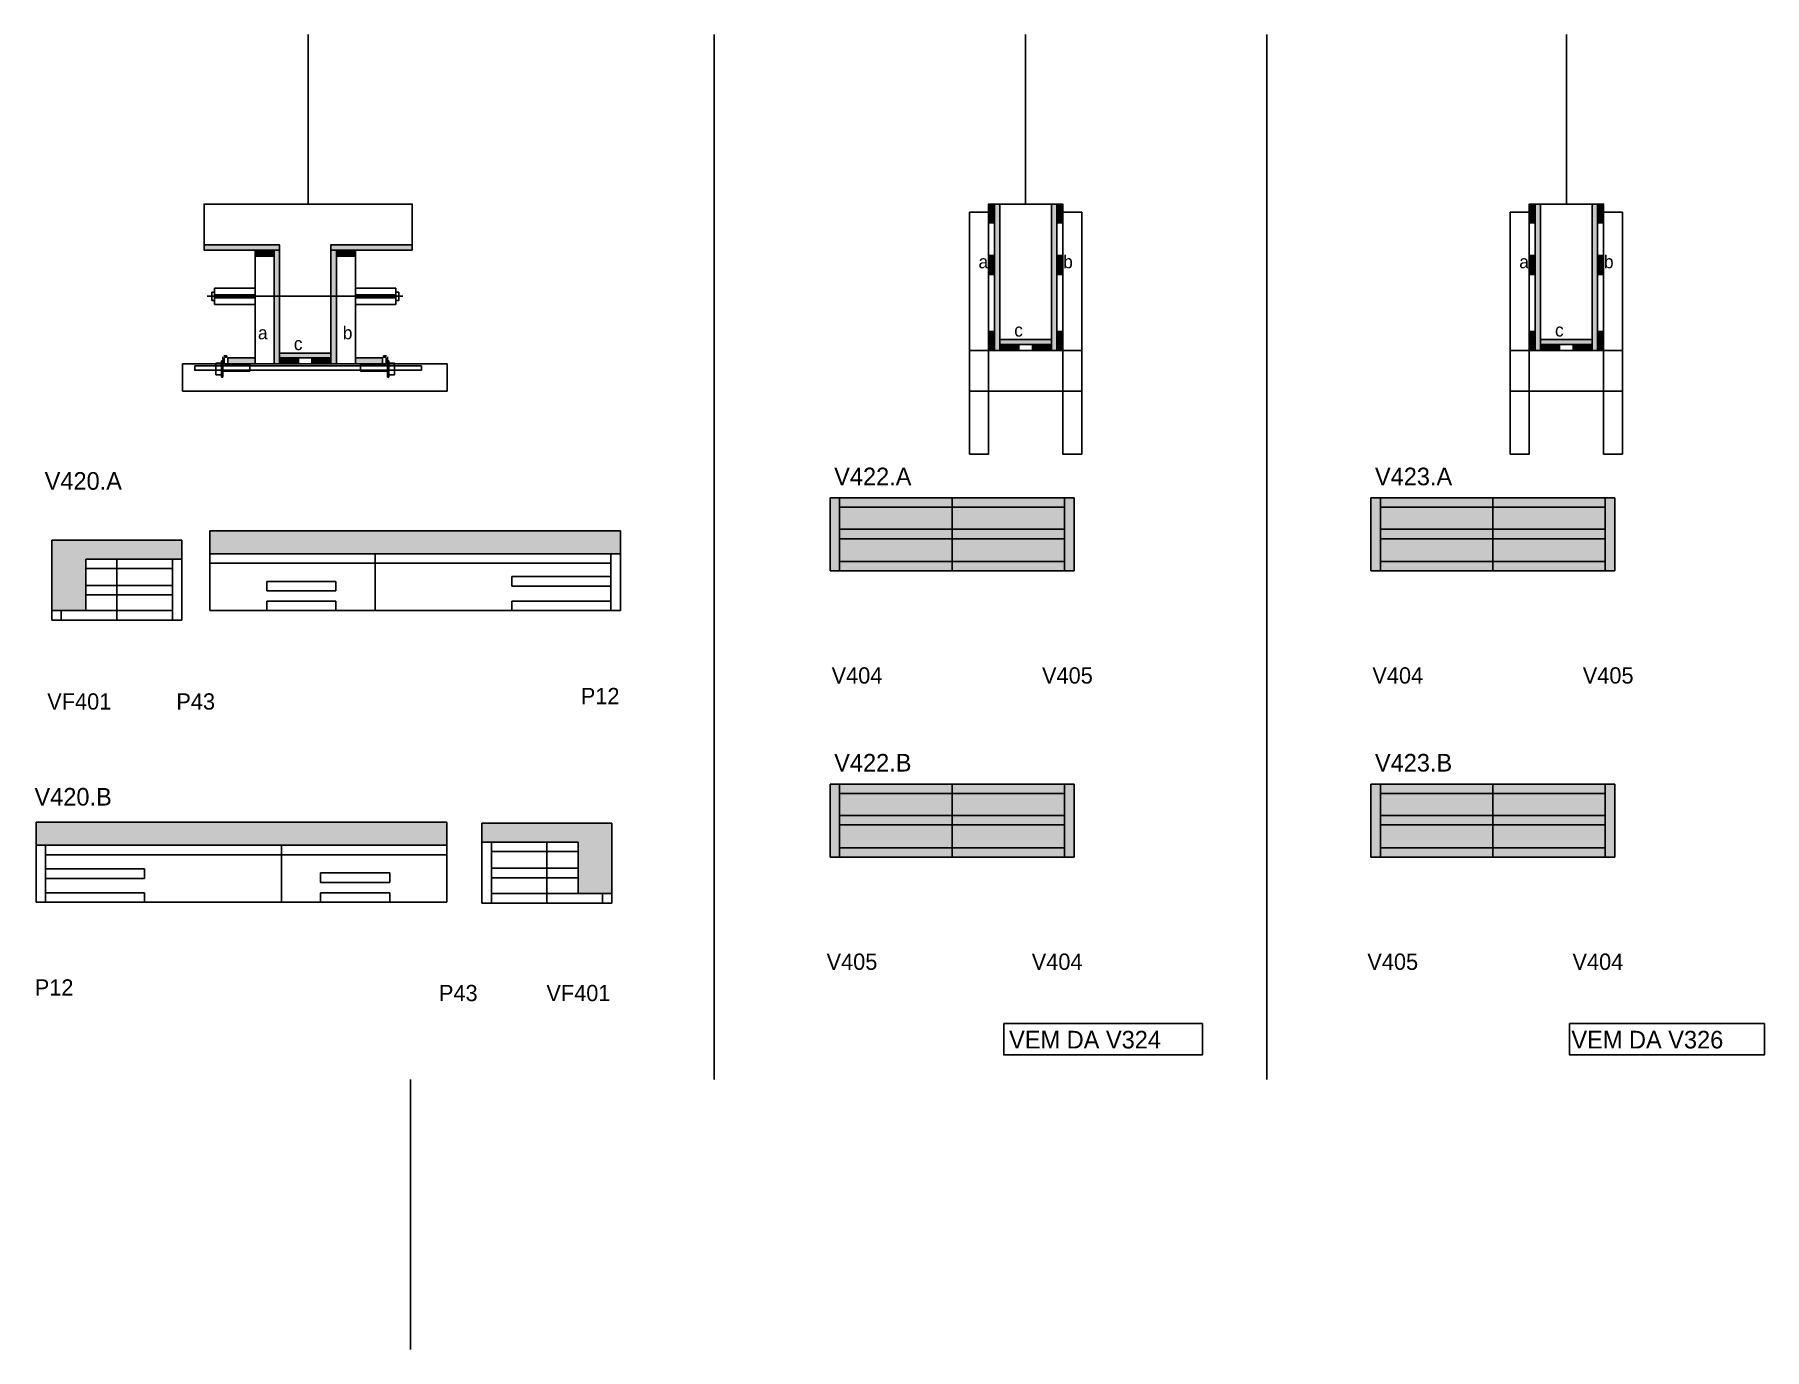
# Model space of a CAD drawing. Header units: metres. Extents: x 6424 to 7701, y 1444 to 2414.
import ezdxf

# ---------------------------------------------------------------- set-up
doc = ezdxf.new("R2010")
doc.units = ezdxf.units.M
for name, color, linetype in [('5', 7, 'Continuous'), ('barrote', 7, 'Continuous'), ('CONCRETO', 7, 'Continuous'), ('COTA', 7, 'Continuous'), ('detalhes', 7, 'Continuous'), ('Hachura', 7, 'Continuous'), ('Madeira', 7, 'Continuous'), ('Painéis', 7, 'Continuous'), ('presilha', 7, 'Continuous'), ('REAPROVEITAMENTO', 7, 'Continuous'), ('SARR_2.2x7', 7, 'Continuous'), ('SARR_3.5x7', 7, 'Continuous'), ('SCO-___-LAJ', 7, 'Continuous'), ('TENSOR', 7, 'Continuous'), ('Texto Seção', 7, 'Continuous')]:
    doc.layers.add(name, color=color, linetype=linetype)

msp = doc.modelspace()

# ---------------------------------------------------------------- hatches: boundary and pattern name
at = {"layer": 'COTA'}
h = msp.add_hatch(color=7, dxfattribs=at)
h.dxf.hatch_style = 1
h.paths.add_polyline_path([(6856.5, 2031.3), (6856.5, 2048.3), (6856.5, 2048.3), (6553.5, 2048.3), (6553.5, 2048.3), (6553.5, 2031.3), (6553.5, 2031.3), (6856.5, 2031.3)])
h = msp.add_hatch(color=7, dxfattribs=at)
h.dxf.hatch_style = 1
h.paths.add_polyline_path([(6461.9, 2027.3), (6532.9, 2027.3), (6532.9, 2027.3), (6532.9, 2041.3), (6532.9, 2041.3), (6436.9, 2041.3), (6436.9, 2041.3), (6436.9, 1989.3), (6436.9, 1989.3), (6461.9, 1989.3), (6461.9, 1989.3), (6461.9, 2027.3)])
h = msp.add_hatch(color=7, dxfattribs=at)
h.dxf.hatch_style = 1
h.paths.add_polyline_path([(6425.3, 1816.2), (6425.3, 1833.2), (6425.3, 1833.2), (6728.3, 1833.2), (6728.3, 1833.2), (6728.3, 1816.2), (6728.3, 1816.2), (6425.3, 1816.2)])
h = msp.add_hatch(color=7, dxfattribs=at)
h.dxf.hatch_style = 1
h.paths.add_polyline_path([(6825.3, 1818.6), (6754.3, 1818.6), (6754.3, 1818.6), (6754.3, 1832.6), (6754.3, 1832.6), (6850.3, 1832.6), (6850.3, 1832.6), (6850.3, 1780.6), (6850.3, 1780.6), (6825.3, 1780.6), (6825.3, 1780.6), (6825.3, 1818.6)])
at = {"layer": 'Hachura'}
h = msp.add_hatch(color=7, dxfattribs=at)
h.dxf.hatch_style = 1
h.paths.add_polyline_path([(7132.6, 2275.3), (7128.2, 2275.3), (7128.2, 2275.3), (7128.2, 2289.3), (7128.2, 2289.3), (7132.6, 2289.3), (7132.6, 2289.3), (7132.6, 2275.3)])
h = msp.add_hatch(color=7, dxfattribs=at)
h.dxf.hatch_style = 1
h.paths.add_polyline_path([(7136.6, 2289.3), (7132.6, 2289.3), (7132.6, 2289.3), (7132.6, 2181.3), (7132.6, 2181.3), (7136.6, 2181.3), (7136.6, 2181.3), (7136.6, 2289.3)])
h = msp.add_hatch(color=7, dxfattribs=at)
h.dxf.hatch_style = 1
h.paths.add_polyline_path([(7178.6, 2289.3), (7174.6, 2289.3), (7174.6, 2289.3), (7174.6, 2181.3), (7174.6, 2181.3), (7178.6, 2181.3), (7178.6, 2181.3), (7178.6, 2289.3)])
h = msp.add_hatch(color=7, dxfattribs=at)
h.dxf.hatch_style = 1
h.paths.add_polyline_path([(7178.6, 2275.3), (7183, 2275.3), (7183, 2275.3), (7183, 2289.3), (7183, 2289.3), (7178.6, 2289.3), (7178.6, 2289.3), (7178.6, 2275.3)])
h = msp.add_hatch(color=7, dxfattribs=at)
h.dxf.hatch_style = 1
h.paths.add_polyline_path([(7531.7, 2275.3), (7527.3, 2275.3), (7527.3, 2275.3), (7527.3, 2289.3), (7527.3, 2289.3), (7531.7, 2289.3), (7531.7, 2289.3), (7531.7, 2275.3)])
h = msp.add_hatch(color=7, dxfattribs=at)
h.dxf.hatch_style = 1
h.paths.add_polyline_path([(7535.7, 2289.3), (7531.7, 2289.3), (7531.7, 2289.3), (7531.7, 2181.3), (7531.7, 2181.3), (7535.7, 2181.3), (7535.7, 2181.3), (7535.7, 2289.3)])
h = msp.add_hatch(color=7, dxfattribs=at)
h.dxf.hatch_style = 1
h.paths.add_polyline_path([(7577.7, 2289.3), (7573.7, 2289.3), (7573.7, 2289.3), (7573.7, 2181.3), (7573.7, 2181.3), (7577.7, 2181.3), (7577.7, 2181.3), (7577.7, 2289.3)])
h = msp.add_hatch(color=7, dxfattribs=at)
h.dxf.hatch_style = 1
h.paths.add_polyline_path([(7577.7, 2275.3), (7582.1, 2275.3), (7582.1, 2275.3), (7582.1, 2289.3), (7582.1, 2289.3), (7577.7, 2289.3), (7577.7, 2289.3), (7577.7, 2275.3)])
h = msp.add_hatch(color=7, dxfattribs=at)
h.dxf.hatch_style = 1
h.paths.add_polyline_path([(6604.9, 2255.3), (6604.9, 2259.3), (6604.9, 2259.3), (6549.3, 2259.3), (6549.3, 2259.3), (6549.3, 2255.3), (6549.3, 2255.3), (6604.9, 2255.3)])
h = msp.add_hatch(color=7, dxfattribs=at)
h.dxf.hatch_style = 1
h.paths.add_polyline_path([(6600.9, 2250.9), (6600.9, 2255.3), (6600.9, 2255.3), (6586.9, 2255.3), (6586.9, 2255.3), (6586.9, 2250.9), (6586.9, 2250.9), (6600.9, 2250.9)])
h = msp.add_hatch(color=7, dxfattribs=at)
h.dxf.hatch_style = 1
h.paths.add_polyline_path([(6600.9, 2255.3), (6604.9, 2255.3), (6604.9, 2255.3), (6604.9, 2171.3), (6604.9, 2171.3), (6600.9, 2171.3), (6600.9, 2171.3), (6600.9, 2255.3)])
h = msp.add_hatch(color=7, dxfattribs=at)
h.dxf.hatch_style = 1
h.paths.add_polyline_path([(6702.9, 2255.3), (6702.9, 2259.3), (6702.9, 2259.3), (6642.9, 2259.3), (6642.9, 2259.3), (6642.9, 2255.3), (6642.9, 2255.3), (6702.9, 2255.3)])
h = msp.add_hatch(color=7, dxfattribs=at)
h.dxf.hatch_style = 1
h.paths.add_polyline_path([(6646.9, 2255.3), (6642.9, 2255.3), (6642.9, 2255.3), (6642.9, 2171.3), (6642.9, 2171.3), (6646.9, 2171.3), (6646.9, 2171.3), (6646.9, 2255.3)])
h = msp.add_hatch(color=7, dxfattribs=at)
h.dxf.hatch_style = 1
h.paths.add_polyline_path([(6646.9, 2250.9), (6646.9, 2255.3), (6646.9, 2255.3), (6660.9, 2255.3), (6660.9, 2255.3), (6660.9, 2250.9), (6660.9, 2250.9), (6646.9, 2250.9)])
h = msp.add_hatch(color=7, dxfattribs=at)
h.dxf.hatch_style = 1
h.paths.add_polyline_path([(7132.6, 2237.2), (7128.2, 2237.2), (7128.2, 2237.2), (7128.2, 2251.2), (7128.2, 2251.2), (7132.6, 2251.2), (7132.6, 2251.2), (7132.6, 2237.2)])
h = msp.add_hatch(color=7, dxfattribs=at)
h.dxf.hatch_style = 1
h.paths.add_polyline_path([(7178.6, 2237.2), (7183, 2237.2), (7183, 2237.2), (7183, 2251.2), (7183, 2251.2), (7178.6, 2251.2), (7178.6, 2251.2), (7178.6, 2237.2)])
h = msp.add_hatch(color=7, dxfattribs=at)
h.dxf.hatch_style = 1
h.paths.add_polyline_path([(7531.7, 2237.2), (7527.3, 2237.2), (7527.3, 2237.2), (7527.3, 2251.2), (7527.3, 2251.2), (7531.7, 2251.2), (7531.7, 2251.2), (7531.7, 2237.2)])
h = msp.add_hatch(color=7, dxfattribs=at)
h.dxf.hatch_style = 1
h.paths.add_polyline_path([(7577.7, 2237.2), (7582.1, 2237.2), (7582.1, 2237.2), (7582.1, 2251.2), (7582.1, 2251.2), (7577.7, 2251.2), (7577.7, 2251.2), (7577.7, 2237.2)])
h = msp.add_hatch(color=7, dxfattribs=at)
h.dxf.hatch_style = 1
h.paths.add_polyline_path([(7132.6, 2181.3), (7128.2, 2181.3), (7128.2, 2181.3), (7128.2, 2195.3), (7128.2, 2195.3), (7132.6, 2195.3), (7132.6, 2195.3), (7132.6, 2181.3)])
h = msp.add_hatch(color=7, dxfattribs=at)
h.dxf.hatch_style = 1
h.paths.add_polyline_path([(7174.6, 2185.7), (7174.6, 2189.3), (7174.6, 2189.3), (7136.6, 2189.3), (7136.6, 2189.3), (7136.6, 2185.7), (7136.6, 2185.7), (7174.6, 2185.7)])
h = msp.add_hatch(color=7, dxfattribs=at)
h.dxf.hatch_style = 1
h.paths.add_polyline_path([(7136.6, 2181.3), (7136.6, 2185.7), (7136.6, 2185.7), (7150.6, 2185.7), (7150.6, 2185.7), (7150.6, 2181.3), (7150.6, 2181.3), (7136.6, 2181.3)])
h = msp.add_hatch(color=7, dxfattribs=at)
h.dxf.hatch_style = 1
h.paths.add_polyline_path([(7174.6, 2181.3), (7174.6, 2185.7), (7174.6, 2185.7), (7160.6, 2185.7), (7160.6, 2185.7), (7160.6, 2181.3), (7160.6, 2181.3), (7174.6, 2181.3)])
h = msp.add_hatch(color=7, dxfattribs=at)
h.dxf.hatch_style = 1
h.paths.add_polyline_path([(7178.6, 2181.3), (7183, 2181.3), (7183, 2181.3), (7183, 2195.3), (7183, 2195.3), (7178.6, 2195.3), (7178.6, 2195.3), (7178.6, 2181.3)])
h = msp.add_hatch(color=7, dxfattribs=at)
h.dxf.hatch_style = 1
h.paths.add_polyline_path([(7531.7, 2181.3), (7527.3, 2181.3), (7527.3, 2181.3), (7527.3, 2195.3), (7527.3, 2195.3), (7531.7, 2195.3), (7531.7, 2195.3), (7531.7, 2181.3)])
h = msp.add_hatch(color=7, dxfattribs=at)
h.dxf.hatch_style = 1
h.paths.add_polyline_path([(7573.7, 2185.7), (7573.7, 2189.3), (7573.7, 2189.3), (7535.7, 2189.3), (7535.7, 2189.3), (7535.7, 2185.7), (7535.7, 2185.7), (7573.7, 2185.7)])
h = msp.add_hatch(color=7, dxfattribs=at)
h.dxf.hatch_style = 1
h.paths.add_polyline_path([(7535.7, 2181.3), (7535.7, 2185.7), (7535.7, 2185.7), (7549.7, 2185.7), (7549.7, 2185.7), (7549.7, 2181.3), (7549.7, 2181.3), (7535.7, 2181.3)])
h = msp.add_hatch(color=7, dxfattribs=at)
h.dxf.hatch_style = 1
h.paths.add_polyline_path([(7573.7, 2181.3), (7573.7, 2185.7), (7573.7, 2185.7), (7559.7, 2185.7), (7559.7, 2185.7), (7559.7, 2181.3), (7559.7, 2181.3), (7573.7, 2181.3)])
h = msp.add_hatch(color=7, dxfattribs=at)
h.dxf.hatch_style = 1
h.paths.add_polyline_path([(7577.7, 2181.3), (7582.1, 2181.3), (7582.1, 2181.3), (7582.1, 2195.3), (7582.1, 2195.3), (7577.7, 2195.3), (7577.7, 2195.3), (7577.7, 2181.3)])
h = msp.add_hatch(color=7, dxfattribs=at)
h.dxf.hatch_style = 1
h.paths.add_polyline_path([(6566.9, 2171.3), (6566.9, 2175.7), (6566.9, 2175.7), (6586.9, 2175.7), (6586.9, 2175.7), (6586.9, 2171.3), (6586.9, 2171.3), (6566.9, 2171.3)])
h = msp.add_hatch(color=7, dxfattribs=at)
h.dxf.hatch_style = 1
h.paths.add_polyline_path([(6642.9, 2175.7), (6642.9, 2179.3), (6642.9, 2179.3), (6604.9, 2179.3), (6604.9, 2179.3), (6604.9, 2175.7), (6604.9, 2175.7), (6642.9, 2175.7)])
h = msp.add_hatch(color=7, dxfattribs=at)
h.dxf.hatch_style = 1
h.paths.add_polyline_path([(6604.9, 2171.3), (6604.9, 2175.7), (6604.9, 2175.7), (6618.9, 2175.7), (6618.9, 2175.7), (6618.9, 2171.3), (6618.9, 2171.3), (6604.9, 2171.3)])
h = msp.add_hatch(color=7, dxfattribs=at)
h.dxf.hatch_style = 1
h.paths.add_polyline_path([(6642.9, 2171.3), (6642.9, 2175.7), (6642.9, 2175.7), (6628.9, 2175.7), (6628.9, 2175.7), (6628.9, 2171.3), (6628.9, 2171.3), (6642.9, 2171.3)])
h = msp.add_hatch(color=7, dxfattribs=at)
h.dxf.hatch_style = 1
h.paths.add_polyline_path([(6680.9, 2171.3), (6680.9, 2175.7), (6680.9, 2175.7), (6660.9, 2175.7), (6660.9, 2175.7), (6660.9, 2171.3), (6660.9, 2171.3), (6680.9, 2171.3)])
at = {"layer": 'REAPROVEITAMENTO'}
h = msp.add_hatch(color=7, dxfattribs=at)
h.dxf.hatch_style = 1
h.paths.add_polyline_path([(7191.3, 2018.6), (7191.3, 2072.7), (7191.3, 2072.7), (7011.3, 2072.9), (7011.3, 2072.9), (7011.3, 2018.7), (7011.3, 2018.7), (7191.3, 2018.6), (7191.3, 2018.6)])
h = msp.add_hatch(color=7, dxfattribs=at)
h.dxf.hatch_style = 1
h.paths.add_polyline_path([(7590.4, 2018.6), (7590.4, 2072.7), (7590.4, 2072.7), (7410.4, 2072.9), (7410.4, 2072.9), (7410.4, 2018.7), (7410.4, 2018.7), (7590.4, 2018.6), (7590.4, 2018.6)])
h = msp.add_hatch(color=7, dxfattribs=at)
h.dxf.hatch_style = 1
h.paths.add_polyline_path([(7191.3, 1807.4), (7191.3, 1861.5), (7191.3, 1861.5), (7011.3, 1861.7), (7011.3, 1861.7), (7011.3, 1807.5), (7011.3, 1807.5), (7191.3, 1807.4), (7191.3, 1807.4)])
h = msp.add_hatch(color=7, dxfattribs=at)
h.dxf.hatch_style = 1
h.paths.add_polyline_path([(7590.4, 1807.4), (7590.4, 1861.5), (7590.4, 1861.5), (7410.4, 1861.7), (7410.4, 1861.7), (7410.4, 1807.5), (7410.4, 1807.5), (7590.4, 1807.4), (7590.4, 1807.4)])

# ---------------------------------------------------------------- linework, layer by layer
at = {"color": 7, "lineweight": 25}
for p, q in [((6554.9, 2224.2), (6554.9, 2218.2)), ((6554.9, 2224.2), (6556.9, 2224.2)), ((6556.9, 2227.2), (6556.9, 2215.2)), ((6556.9, 2227.2), (6586.9, 2227.2)), ((6586.9, 2222.2), (6556.9, 2222.2)), ((6690.9, 2227.2), (6660.9, 2227.2)), ((6660.9, 2222.2), (6690.9, 2222.2)), ((6690.9, 2227.2), (6690.9, 2215.2)), ((6690.9, 2224.2), (6692.9, 2224.2)), ((6692.9, 2224.2), (6692.9, 2218.2)), ((6556.9, 2218.2), (6554.9, 2218.2)), ((6586.9, 2220.2), (6556.9, 2220.2)), ((6556.9, 2215.2), (6586.9, 2215.2)), ((6660.9, 2220.2), (6690.9, 2220.2)), ((6690.9, 2215.2), (6660.9, 2215.2)), ((6690.9, 2218.2), (6692.9, 2218.2)), ((6701.6, 1444.3), (6701.6, 1643.5))]:
    msp.add_line(p, q, dxfattribs=at)
at = {"layer": 'barrote', "color": 7, "lineweight": 25}
msp.add_lwpolyline([(6533.4, 2151.3), (6728.6, 2151.3), (6728.6, 2171.3), (6533.4, 2171.3)], close=True, dxfattribs=at)
at = {"layer": 'CONCRETO', "color": 7, "lineweight": 25}
for points in [[(6549.3, 2259.3), (6549.3, 2289.3), (6702.9, 2289.3), (6702.9, 2259.3), (6642.9, 2259.3), (6642.9, 2179.3), (6604.9, 2179.3), (6604.9, 2259.3)], [(7136.6, 2289.3), (7136.6, 2289.3), (7174.6, 2289.3), (7174.6, 2261.3), (7174.6, 2261.3), (7174.6, 2189.3), (7136.6, 2189.3), (7136.6, 2289.3)], [(7535.7, 2289.3), (7535.7, 2289.3), (7573.7, 2289.3), (7573.7, 2261.3), (7573.7, 2261.3), (7573.7, 2189.3), (7535.7, 2189.3), (7535.7, 2289.3)]]:
    msp.add_lwpolyline(points, close=True, dxfattribs=at)
at = {"layer": 'COTA', "color": 7, "lineweight": 25}
for p, q in [((6925.8, 2414.3), (6925.8, 1643.5)), ((7333.5, 2414.3), (7333.5, 1643.5)), ((6856.5, 2048.3), (6553.5, 2048.3)), ((6553.5, 2031.3), (6553.5, 2048.3)), ((6856.5, 2031.3), (6856.5, 2048.3)), ((6436.9, 2041.3), (6436.9, 1989.3)), ((6532.9, 2041.3), (6436.9, 2041.3)), ((6532.9, 2027.3), (6532.9, 2041.3)), ((6425.3, 1833.2), (6728.3, 1833.2)), ((6425.3, 1816.2), (6425.3, 1833.2)), ((6728.3, 1816.2), (6728.3, 1833.2)), ((6754.3, 1818.6), (6754.3, 1832.6)), ((6754.3, 1832.6), (6850.3, 1832.6)), ((6850.3, 1832.6), (6850.3, 1780.6))]:
    msp.add_line(p, q, dxfattribs=at)
at = {"layer": 'Defpoints', "color": 7, "lineweight": 25}
for p, q in [((6626.1, 2289.3), (6626.1, 2414.3)), ((7155.6, 2289.3), (7155.6, 2414.3)), ((7554.7, 2289.3), (7554.7, 2414.3))]:
    msp.add_line(p, q, dxfattribs=at)
at = {"layer": 'Madeira', "color": 7, "lineweight": 25}
for points in [[(7132.6, 2275.3), (7128.2, 2275.3), (7128.2, 2289.3), (7132.6, 2289.3)], [(7178.6, 2275.3), (7183, 2275.3), (7183, 2289.3), (7178.6, 2289.3)], [(7531.7, 2275.3), (7527.3, 2275.3), (7527.3, 2289.3), (7531.7, 2289.3)], [(7577.7, 2275.3), (7582.1, 2275.3), (7582.1, 2289.3), (7577.7, 2289.3)], [(6600.9, 2250.9), (6600.9, 2255.3), (6586.9, 2255.3), (6586.9, 2250.9)], [(6600.9, 2255.3), (6586.9, 2255.3), (6586.9, 2171.3), (6600.9, 2171.3)], [(6646.9, 2250.9), (6646.9, 2255.3), (6660.9, 2255.3), (6660.9, 2250.9)], [(6646.9, 2255.3), (6660.9, 2255.3), (6660.9, 2171.3), (6646.9, 2171.3)], [(7132.6, 2237.2), (7128.2, 2237.2), (7128.2, 2251.2), (7132.6, 2251.2)], [(7178.6, 2237.2), (7183, 2237.2), (7183, 2251.2), (7178.6, 2251.2)], [(7531.7, 2237.2), (7527.3, 2237.2), (7527.3, 2251.2), (7531.7, 2251.2)], [(7577.7, 2237.2), (7582.1, 2237.2), (7582.1, 2251.2), (7577.7, 2251.2)], [(7132.6, 2181.3), (7128.2, 2181.3), (7128.2, 2195.3), (7132.6, 2195.3)], [(7136.6, 2181.3), (7136.6, 2185.7), (7150.6, 2185.7), (7150.6, 2181.3)], [(7174.6, 2181.3), (7174.6, 2185.7), (7160.6, 2185.7), (7160.6, 2181.3)], [(7178.6, 2181.3), (7183, 2181.3), (7183, 2195.3), (7178.6, 2195.3)], [(7531.7, 2181.3), (7527.3, 2181.3), (7527.3, 2195.3), (7531.7, 2195.3)], [(7535.7, 2181.3), (7535.7, 2185.7), (7549.7, 2185.7), (7549.7, 2181.3)], [(7573.7, 2181.3), (7573.7, 2185.7), (7559.7, 2185.7), (7559.7, 2181.3)], [(7577.7, 2181.3), (7582.1, 2181.3), (7582.1, 2195.3), (7577.7, 2195.3)], [(6566.9, 2171.3), (6566.9, 2175.7), (6586.9, 2175.7), (6586.9, 2171.3)], [(6604.9, 2171.3), (6604.9, 2175.7), (6618.9, 2175.7), (6618.9, 2171.3)], [(6642.9, 2171.3), (6642.9, 2175.7), (6628.9, 2175.7), (6628.9, 2171.3)], [(6680.9, 2171.3), (6680.9, 2175.7), (6660.9, 2175.7), (6660.9, 2171.3)]]:
    msp.add_lwpolyline(points, close=True, dxfattribs=at)
at = {"layer": 'Painéis', "color": 7, "lineweight": 25}
for p, q in [((7011.3, 2072.6), (7191.3, 2072.6)), ((7011.3, 2018.6), (7011.3, 2072.6)), ((7101.3, 2018.6), (7101.3, 2072.6)), ((7191.3, 2018.6), (7191.3, 2072.6)), ((7410.4, 2072.6), (7590.4, 2072.6)), ((7410.4, 2018.6), (7410.4, 2072.6)), ((7500.4, 2018.6), (7500.4, 2072.6)), ((7590.4, 2018.6), (7590.4, 2072.6)), ((6856.5, 2031.3), (6553.5, 2031.3)), ((6553.5, 1989.3), (6553.5, 2031.3)), ((6675.5, 1989.3), (6675.5, 2031.3)), ((6856.5, 1989.3), (6856.5, 2031.3)), ((6532.9, 2027.3), (6461.9, 2027.3)), ((6461.9, 2027.3), (6461.9, 1989.3)), ((6484.9, 1982.3), (6484.9, 2027.3)), ((6532.9, 1982.3), (6532.9, 2027.3)), ((7011.3, 2018.6), (7191.3, 2018.6)), ((7410.4, 2018.6), (7590.4, 2018.6)), ((6436.9, 1982.3), (6436.9, 1989.3)), ((6461.9, 1989.3), (6436.9, 1989.3)), ((6532.9, 1982.3), (6436.9, 1982.3)), ((6856.5, 1989.3), (6553.5, 1989.3)), ((7011.3, 1861.4), (7191.3, 1861.4)), ((7011.3, 1807.4), (7011.3, 1861.4)), ((7101.3, 1807.4), (7101.3, 1861.4)), ((7191.3, 1807.4), (7191.3, 1861.4)), ((7410.4, 1861.4), (7590.4, 1861.4)), ((7410.4, 1807.4), (7410.4, 1861.4)), ((7500.4, 1807.4), (7500.4, 1861.4)), ((7590.4, 1807.4), (7590.4, 1861.4)), ((6425.3, 1816.2), (6728.3, 1816.2)), ((6425.3, 1774.2), (6425.3, 1816.2)), ((6606.3, 1774.2), (6606.3, 1816.2)), ((6728.3, 1774.2), (6728.3, 1816.2)), ((6754.3, 1818.6), (6825.3, 1818.6)), ((6754.3, 1773.6), (6754.3, 1818.6)), ((6802.3, 1773.6), (6802.3, 1818.6)), ((6825.3, 1818.6), (6825.3, 1780.6)), ((7011.3, 1807.4), (7191.3, 1807.4)), ((7410.4, 1807.4), (7590.4, 1807.4)), ((6825.3, 1780.6), (6850.3, 1780.6)), ((6850.3, 1773.6), (6850.3, 1780.6)), ((6425.3, 1774.2), (6728.3, 1774.2)), ((6754.3, 1773.6), (6850.3, 1773.6))]:
    msp.add_line(p, q, dxfattribs=at)
for points in [[(7132.6, 2289.3), (7136.6, 2289.3), (7136.6, 2181.3), (7132.6, 2181.3)], [(7178.6, 2289.3), (7174.6, 2289.3), (7174.6, 2181.3), (7178.6, 2181.3)], [(7531.7, 2289.3), (7535.7, 2289.3), (7535.7, 2181.3), (7531.7, 2181.3)], [(7577.7, 2289.3), (7573.7, 2289.3), (7573.7, 2181.3), (7577.7, 2181.3)], [(6604.9, 2255.3), (6604.9, 2259.3), (6549.3, 2259.3), (6549.3, 2255.3)], [(6600.9, 2255.3), (6604.9, 2255.3), (6604.9, 2171.3), (6600.9, 2171.3)], [(6702.9, 2255.3), (6702.9, 2259.3), (6642.9, 2259.3), (6642.9, 2255.3)], [(6646.9, 2255.3), (6642.9, 2255.3), (6642.9, 2171.3), (6646.9, 2171.3)], [(7174.6, 2185.7), (7174.6, 2189.3), (7136.6, 2189.3), (7136.6, 2185.7)], [(7573.7, 2185.7), (7573.7, 2189.3), (7535.7, 2189.3), (7535.7, 2185.7)], [(6642.9, 2175.7), (6642.9, 2179.3), (6604.9, 2179.3), (6604.9, 2175.7)]]:
    msp.add_lwpolyline(points, close=True, dxfattribs=at)
at = {"layer": 'presilha', "color": 7, "lineweight": 25}
for p, q in [((6558, 2172), (6562, 2172)), ((6558, 2172), (6558, 2163.3)), ((6562, 2173.6), (6563, 2173.6)), ((6562, 2161.6), (6562, 2173.6)), ((6562, 2172), (6562, 2163.3)), ((6563, 2170.4), (6563, 2176.6)), ((6563, 2173.6), (6563, 2161.6)), ((6566, 2177.3), (6563.8, 2177.3)), ((6564, 2171), (6564, 2175.9)), ((6566, 2176.3), (6564.4, 2176.3)), ((6583, 2170.6), (6564.4, 2170.6)), ((6566, 2177.3), (6566, 2176.3)), ((6583, 2170.6), (6583, 2166)), ((6664.7, 2170.6), (6664.7, 2166)), ((6664.7, 2170.6), (6683.3, 2170.6)), ((6681.7, 2177.3), (6681.7, 2176.3)), ((6681.7, 2177.3), (6684, 2177.3)), ((6681.7, 2176.3), (6683.3, 2176.3)), ((6683.7, 2171), (6683.7, 2175.9)), ((6684.7, 2170.4), (6684.7, 2176.6)), ((6685.7, 2173.6), (6684.7, 2173.6)), ((6684.7, 2173.6), (6684.7, 2161.6)), ((6685.7, 2161.6), (6685.7, 2173.6)), ((6689.7, 2172), (6685.7, 2172)), ((6685.7, 2172), (6685.7, 2163.3)), ((6689.7, 2172), (6689.7, 2163.3)), ((6562, 2163.3), (6558, 2163.3)), ((6563, 2161.6), (6562, 2161.6)), ((6583, 2166), (6563, 2166)), ((6664.7, 2166), (6684.7, 2166)), ((6684.7, 2161.6), (6685.7, 2161.6)), ((6685.7, 2163.3), (6689.7, 2163.3))]:
    msp.add_line(p, q, dxfattribs=at)
at = {"layer": 'SARR_2.2x7', "color": 7, "lineweight": 25}
for p, q in [((7018.3, 2018.6), (7018.3, 2072.6)), ((7184.3, 2018.6), (7184.3, 2072.6)), ((7417.4, 2018.6), (7417.4, 2072.6)), ((7583.4, 2018.6), (7583.4, 2072.6)), ((7018.3, 2065.6), (7101.3, 2065.6)), ((7101.3, 2065.6), (7184.3, 2065.6)), ((7417.4, 2065.6), (7500.4, 2065.6)), ((7500.4, 2065.6), (7583.4, 2065.6)), ((7018.3, 2049.4), (7101.3, 2049.4)), ((7101.3, 2049.4), (7184.3, 2049.4)), ((7417.4, 2049.4), (7500.4, 2049.4)), ((7500.4, 2049.4), (7583.4, 2049.4)), ((6849.5, 1989.3), (6849.5, 2031.3)), ((7018.3, 2042.4), (7101.3, 2042.4)), ((7101.3, 2042.4), (7184.3, 2042.4)), ((7417.4, 2042.4), (7500.4, 2042.4)), ((7500.4, 2042.4), (7583.4, 2042.4)), ((6461.9, 2020.3), (6484.9, 2020.3)), ((6484.9, 2020.3), (6526, 2020.3)), ((6525.9, 1982.3), (6525.9, 2027.3)), ((6553.5, 2024.3), (6675.5, 2024.3)), ((6553.5, 2024.3), (6849.5, 2024.3)), ((7018.3, 2025.6), (7101.3, 2025.6)), ((7101.3, 2025.6), (7184.3, 2025.6)), ((7417.4, 2025.6), (7500.4, 2025.6)), ((7500.4, 2025.6), (7583.4, 2025.6)), ((6461.9, 2007.9), (6484.9, 2007.9)), ((6484.9, 2007.9), (6526, 2007.9)), ((6646.5, 2010.9), (6595.5, 2010.9)), ((6595.5, 2003.9), (6595.5, 2010.9)), ((6646.5, 2003.9), (6646.5, 2010.9)), ((6849.5, 2014.4), (6776.5, 2014.4)), ((6776.5, 2007.4), (6776.5, 2014.4)), ((6849.5, 2007.4), (6776.5, 2007.4)), ((6461.9, 2000.9), (6484.9, 2000.9)), ((6484.9, 2000.9), (6526, 2000.9)), ((6646.5, 2003.9), (6595.5, 2003.9)), ((6646.5, 1996.3), (6595.5, 1996.3)), ((6595.5, 1989.3), (6595.5, 1996.3)), ((6646.5, 1989.3), (6646.5, 1996.3)), ((6849.5, 1996.3), (6776.5, 1996.3)), ((6776.5, 1989.3), (6776.5, 1996.3)), ((6436.9, 1989.3), (6484.9, 1989.3)), ((6443.9, 1982.3), (6443.9, 1989.3)), ((6484.9, 1989.3), (6526, 1989.3)), ((7018.3, 1807.4), (7018.3, 1861.4)), ((7018.3, 1854.4), (7101.3, 1854.4)), ((7101.3, 1854.4), (7184.3, 1854.4)), ((7184.3, 1807.4), (7184.3, 1861.4)), ((7417.4, 1807.4), (7417.4, 1861.4)), ((7417.4, 1854.4), (7500.4, 1854.4)), ((7500.4, 1854.4), (7583.4, 1854.4)), ((7583.4, 1807.4), (7583.4, 1861.4)), ((7018.3, 1838.2), (7101.3, 1838.2)), ((7018.3, 1831.2), (7101.3, 1831.2)), ((7101.3, 1838.2), (7184.3, 1838.2)), ((7101.3, 1831.2), (7184.3, 1831.2)), ((7417.4, 1838.2), (7500.4, 1838.2)), ((7417.4, 1831.2), (7500.4, 1831.2)), ((7500.4, 1838.2), (7583.4, 1838.2)), ((7500.4, 1831.2), (7583.4, 1831.2)), ((6432.3, 1774.2), (6432.3, 1816.2)), ((6761.3, 1773.6), (6761.3, 1818.6)), ((7018.3, 1814.4), (7101.3, 1814.4)), ((7101.3, 1814.4), (7184.3, 1814.4)), ((7417.4, 1814.4), (7500.4, 1814.4)), ((7500.4, 1814.4), (7583.4, 1814.4)), ((6606.3, 1809.2), (6432.3, 1809.2)), ((6728.3, 1809.2), (6606.3, 1809.2)), ((6802.3, 1811.6), (6761.3, 1811.6)), ((6825.3, 1811.6), (6802.3, 1811.6)), ((6432.3, 1798.7), (6505.3, 1798.7)), ((6432.3, 1791.7), (6505.3, 1791.7)), ((6505.3, 1791.7), (6505.3, 1798.7)), ((6686.3, 1795.8), (6635.3, 1795.8)), ((6635.3, 1788.8), (6635.3, 1795.8)), ((6686.3, 1788.8), (6635.3, 1788.8)), ((6686.3, 1788.8), (6686.3, 1795.8)), ((6802.3, 1799.2), (6761.3, 1799.2)), ((6802.3, 1792.2), (6761.3, 1792.2)), ((6825.3, 1799.2), (6802.3, 1799.2)), ((6825.3, 1792.2), (6802.3, 1792.2)), ((6432.3, 1781.2), (6505.3, 1781.2)), ((6505.3, 1774.2), (6505.3, 1781.2)), ((6686.3, 1781.2), (6635.2, 1781.2)), ((6635.2, 1774.2), (6635.2, 1781.2)), ((6686.3, 1774.2), (6686.3, 1781.2)), ((6802.3, 1780.6), (6761.3, 1780.6)), ((6850.3, 1780.6), (6802.3, 1780.6)), ((6843.3, 1773.6), (6843.3, 1780.6))]:
    msp.add_line(p, q, dxfattribs=at)
at = {"layer": 'SARR_3.5x7', "color": 7, "lineweight": 25}
for points in [[(7114.2, 2283.3), (7128.2, 2283.3), (7128.2, 2104.8), (7114.2, 2104.8)], [(7197, 2283.3), (7183, 2283.3), (7183, 2104.8), (7197, 2104.8)], [(7513.3, 2283.3), (7527.3, 2283.3), (7527.3, 2104.8), (7513.3, 2104.8)], [(7596.1, 2283.3), (7582.1, 2283.3), (7582.1, 2104.8), (7596.1, 2104.8)], [(7114.2, 2181.3), (7197, 2181.3), (7197, 2151.2), (7114.2, 2151.2)], [(7513.3, 2181.3), (7596.1, 2181.3), (7596.1, 2151.2), (7513.3, 2151.2)]]:
    msp.add_lwpolyline(points, close=True, dxfattribs=at)
at = {"layer": 'SCO-___-LAJ', "color": 7, "lineweight": 25}
msp.add_lwpolyline([(6542.4, 2169.9), (6709.7, 2169.9), (6709.7, 2166.7), (6542.4, 2166.7)], close=True, dxfattribs=at)
at = {"layer": 'TENSOR', "color": 7, "lineweight": 25}
msp.add_line((6695.9, 2221.2), (6551.6, 2221.2), dxfattribs=at)
at = {"layer": 'Texto Seção', "color": 7, "lineweight": 25}
for points in [[(7139.5, 1684.7), (7286.1, 1684.7), (7286.1, 1661.5), (7139.5, 1661.5)], [(7557.1, 1684.7), (7700.8, 1684.7), (7700.8, 1661.5), (7557.1, 1661.5)]]:
    msp.add_lwpolyline(points, close=True, dxfattribs=at)

# ---------------------------------------------------------------- texts
at = {"layer": '5', "color": 7, "lineweight": 25}
for s, p in [('V404', (7012.4, 1935.5)), ('V405', (7167.7, 1935.5)), ('V404', (7411.5, 1935.5)), ('V405', (7566.8, 1935.5)), ('VF401', (6433.5, 1916.3)), ('P43', (6528.8, 1916.3)), ('P12', (6827.3, 1920.3)), ('V405', (7008.7, 1724.3)), ('V404', (7160.1, 1724.3)), ('V405', (7407.8, 1724.3)), ('V404', (7559.2, 1724.3)), ('P12', (6424.3, 1705.3)), ('P43', (6722.6, 1701.2)), ('VF401', (6801.9, 1701.2))]:
    msp.add_text(s, height=12, dxfattribs=at).set_placement(p)
at = {"layer": 'detalhes', "color": 7, "lineweight": 25}
for s, p in [('a', (7120.8, 2241.9)), ('b', (7183.3, 2241.9)), ('a', (7519.9, 2241.9)), ('b', (7582.4, 2241.9)), ('a', (6589, 2189.5)), ('b', (6651.6, 2189.5)), ('c', (7147.2, 2191.5)), ('c', (7546.3, 2191.5)), ('c', (6615.5, 2181.5))]:
    msp.add_text(s, height=9.6, dxfattribs=at).set_placement(p)
at = {"layer": 'Texto Seção', "color": 7, "lineweight": 25}
for s, p in [('V422.A', (7014.3, 2081.8)), ('V423.A', (7413.4, 2081.8)), ('V420.A', (6431.6, 2078.5)), ('V422.B', (7014.3, 1870.6)), ('V423.B', (7413.4, 1870.6)), ('V420.B', (6424.1, 1845.5)), ('VEM DA V324', (7143.4, 1666.3)), ('VEM DA V326', (7558.4, 1666.3))]:
    msp.add_text(s, height=13, dxfattribs=at).set_placement(p)

doc.saveas('drawing.dxf')
